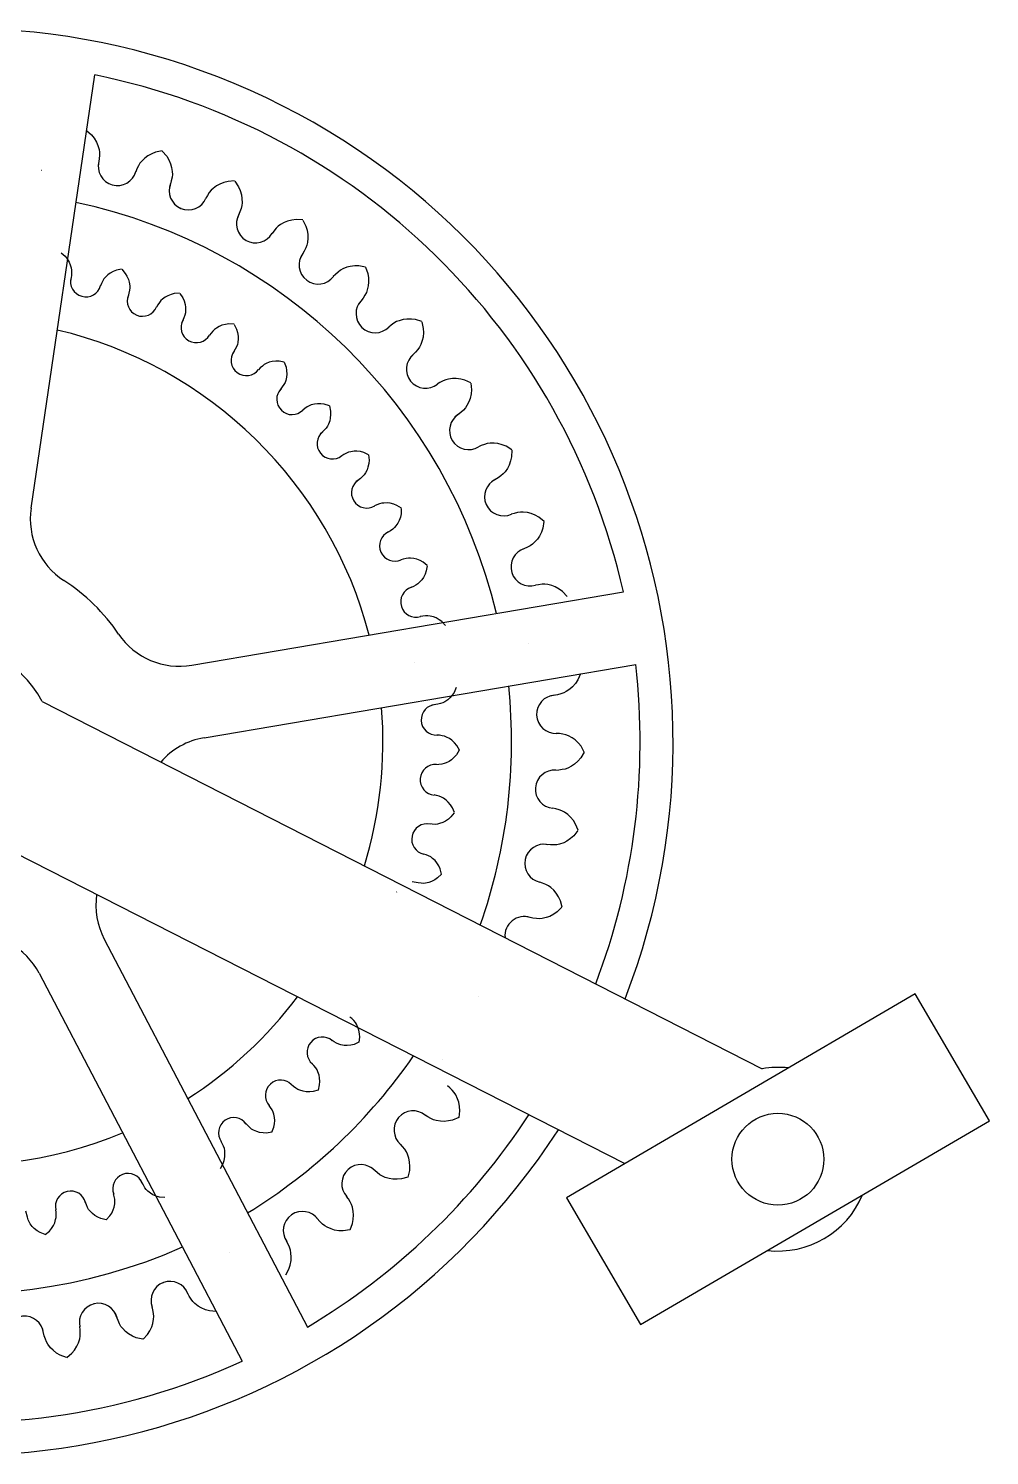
# Model space of a CAD drawing. Extents: x 114.3 to 126.2, y 82.6 to 92.3.
# Drawn here: x 119.62 to 126.16, y 82.57 to 92.28 of the extents above; entities that cross this region are included whole.
import ezdxf

# ---------------------------------------------------------------- set-up
doc = ezdxf.new("R2010")
doc.units = 0
doc.header["$LTSCALE"] = 8
doc.header["$MEASUREMENT"] = 0
for name, color, linetype in [('BLU', 5, 'CONTINUOUS'), ('RED', 1, 'CONTINUOUS'), ('WHI', 7, 'CONTINUOUS')]:
    doc.layers.add(name, color=color, linetype=linetype)

msp = doc.modelspace()

# ---------------------------------------------------------------- linework, layer by layer
at = {"layer": 'BLU'}
for points in [[(120.0192810386349, 91.5877894110602), (120.0532622406332, 91.55767675871205), (120.0708004599672, 91.53518260493249), (120.0867419442695, 91.50865555881832), (120.0964919472766, 91.48613492171701), (120.1041129702415, 91.45823709483626), (120.1076714919533, 91.43972286674776), (120.1074760331217, 91.41958488839674), (120.1056838392584, 91.39541401771113), (120.0985671090111, 91.34387880365945)], [(120.5333735509986, 91.44827148172102), (120.4888313100396, 91.43946905642832), (120.4623275820175, 91.42892730645043), (120.4351627327143, 91.41409875090251), (120.4153653131769, 91.39959689468512), (120.3946863985982, 91.37937929770764), (120.3822564088267, 91.36520414082077), (120.3722444939367, 91.34773021921006), (120.3615714577657, 91.32596949202932), (120.3535490318126, 91.30660614772046)], [(120.5339873237773, 91.44660210621521), (120.5639264577581, 91.4124679271982), (120.5785071179648, 91.38795302479973), (120.5909981784355, 91.35963715459202), (120.5978487154869, 91.33607210003669), (120.6019131195569, 91.30743908840233), (120.6031231331889, 91.28862484949937), (120.6004052576644, 91.26867016260994), (120.5955977824039, 91.24491450791128), (120.5820780946808, 91.1946776272295)], [(119.7109533992744, 91.31772751221656), (119.7111598527772, 91.31755537390057)], [(119.7114058494834, 91.31766372642507), (119.7111598527773, 91.31755537390056)], [(120.1942432089017, 91.21731342614585), (120.1944264598052, 91.21711676970679)], [(120.1946840969261, 91.21719343627665), (120.1944264598052, 91.21711676970679)], [(121.0265398299047, 91.24375144049506), (120.9812455813947, 91.24060104804455), (120.9536296115721, 91.23346422084848), (120.9248204544035, 91.22215725129254), (120.9033615789, 91.21025102114979), (120.8803117869351, 91.19278460119392), (120.8662031930967, 91.18027911046424), (120.8540801620475, 91.16419780161198), (120.8407639436523, 91.1439463503999), (120.8303779063692, 91.12574116843021)], [(121.0269395346717, 91.24201830238675), (121.0523644426074, 91.20440091309476), (121.0637575979652, 91.17825187673276), (121.0726012431189, 91.14859374061972), (121.0764442771529, 91.1243559035978), (121.0768879642481, 91.09543926690785), (121.0757303871624, 91.07662172897703), (121.0705329574656, 91.05716503088183), (121.0627860175646, 91.0341992330356), (121.0430765859173, 90.98605295134213)], [(120.6611369119256, 91.05711886054674), (120.6612940702536, 91.05690078737418)], [(120.661559284698, 91.05694455891177), (120.6612940702536, 91.05690078737416)], [(121.4901841873046, 90.97903397646127), (121.4448522486, 90.98158530042383), (121.4165595573181, 90.9779659480377), (121.3865604299024, 90.97035888213819), (121.3637785177183, 90.96123604643181), (121.3387213573559, 90.94679625937421), (121.3231566604034, 90.93615765386096), (121.3091137006367, 90.92172256961426), (121.2933643047361, 90.90329977185414), (121.2807784501352, 90.88653985881851)], [(121.4903635204767, 90.97726440837363), (121.5108732363811, 90.93675705750731), (121.5188992100241, 90.90938627310587), (121.5239559702938, 90.87885359761093), (121.524730894368, 90.85432522329124), (121.5215468672777, 90.82558099418023), (121.5180399551566, 90.80705692103577), (121.5104449378585, 90.78840505548662), (121.4998807071871, 90.76659129884396), (121.4742923611265, 90.72129491176234)], [(121.104271315741, 90.83967017941441), (121.1043999030127, 90.8394341286525)], [(121.1046685121903, 90.83944431485455), (121.1043999030127, 90.83943412865248)], [(119.8463408723249, 90.75556846751412), (119.8735258339234, 90.73147834563561), (119.8875564093907, 90.71348302261195), (119.9003095968325, 90.69226138572063), (119.9081095992382, 90.67424487603958), (119.9142064176101, 90.65192661453497), (119.9170532349796, 90.63711523206418), (119.9168968679143, 90.62100484938335), (119.9154631128236, 90.60166815283488), (119.9097697286258, 90.56043998159353)], [(120.2576148822158, 90.64395412404278), (120.2219810894486, 90.63691218380862), (120.2007781070309, 90.62847878382631), (120.1790462275883, 90.61661593938797), (120.1632082919584, 90.60501445441406), (120.1466651602955, 90.58884037683208), (120.1367211684782, 90.57750025132258), (120.1287116365663, 90.56352111403402), (120.1201732076294, 90.54611253228941), (120.113755266867, 90.53062185684233)], [(120.2581059004388, 90.64261862363813), (120.2820572076234, 90.61531128042452), (120.2937217357888, 90.59569935850575), (120.3037145841653, 90.57304666233958), (120.3091950138064, 90.55419461869532), (120.3124465370625, 90.53128820938784), (120.3134145479681, 90.51623681826547), (120.3112402475484, 90.50027306875391), (120.30739426734, 90.48126854499499), (120.2965785171615, 90.44107904044957)], [(121.9169946747142, 90.65829384216181), (121.8723399575684, 90.66650664663449), (121.8438167374699, 90.66646184840756), (121.813100743967, 90.6626746541379), (121.7893550794668, 90.65647908543674), (121.7626857170941, 90.64529365534521), (121.7459103815965, 90.63668971221253), (121.7301689589765, 90.62412850247304), (121.7122347629521, 90.60782489669079), (121.697647577479, 90.59277456642968)], [(121.9169508081002, 90.65651575124078), (121.9322218815015, 90.61375726392123), (121.9367540990309, 90.58559638510087), (121.9379442262863, 90.55467068875592), (121.9356388193852, 90.53023860425402), (121.9288772921187, 90.50212009638601), (121.9230763510611, 90.48418162372714), (121.9132035241217, 90.46662874178583), (121.8999886069083, 90.44631104231992), (121.8689248899376, 90.40457890093315)], [(121.5166579260837, 90.56839667834778), (121.5167559144012, 90.56814637265806)], [(121.5170236821848, 90.56812281288208), (121.5167559144012, 90.56814637265806)], [(119.9863106085383, 90.45918767958264), (119.9864572092611, 90.4590303544314)], [(119.9866633189578, 90.45909168768728), (119.9864572092611, 90.4590303544314)], [(120.6521479053407, 90.48033809106201), (120.6159125065327, 90.4778177771016), (120.5938197306746, 90.47210831534474), (120.5707724049397, 90.4630627397), (120.5536053045369, 90.4535377555858), (120.535165470965, 90.43956461962111), (120.5238785958943, 90.42956022703736), (120.5141801710549, 90.41669517995555), (120.5035271963388, 90.40049401898588), (120.4952183665122, 90.38592987341013)], [(120.6524676691542, 90.47895158057537), (120.6728075955028, 90.44885766914177), (120.6819221197891, 90.42793844005217), (120.688997035912, 90.40421193116174), (120.6920714631393, 90.38482166154421), (120.6924264128154, 90.36168835219225), (120.6915003511469, 90.34663432184759), (120.6873424073894, 90.33106896337144), (120.6811448554686, 90.31269632509444), (120.6653773101507, 90.27417929973967)], [(120.3598255709574, 90.33103202710336), (120.3599512976198, 90.3308575685653)], [(120.3601634691753, 90.33089258579538), (120.3599512976198, 90.33085756856529)], [(122.3002402357828, 90.28658930111558), (122.2569669717606, 90.30033406526573), (122.2286630510654, 90.30386452769282), (122.1977146010418, 90.30395693136902), (122.1733796675395, 90.30078633749253), (122.1455186949327, 90.29303166528146), (122.1277972779518, 90.28659807385229), (122.1106056441168, 90.27610883640132), (122.0907694809533, 90.26218154019942), (122.0744110132368, 90.2490781454117)], [(121.0230633912606, 90.26856411983498), (120.9867978402969, 90.27060517900503), (120.9641636872714, 90.26770969709614), (120.9401643853388, 90.26162404437652), (120.9219388555916, 90.25432577581141), (120.9018931273016, 90.24277394616533), (120.8894413697397, 90.23426306175473), (120.8782070019262, 90.22271499435737), (120.8656074852058, 90.20797675614928), (120.8555388015251, 90.19456882572078)], [(121.0232068577983, 90.26714846536487), (121.0396146305218, 90.2347425846718), (121.0460354094362, 90.21284595715066), (121.0500808176519, 90.1884198167547), (121.0507007569113, 90.16879711729896), (121.0481535352391, 90.14580173401015), (121.0453480055422, 90.13098247549458), (121.0392719917037, 90.11606098305526), (121.0308206071666, 90.09860997774113), (121.0103499303181, 90.06237286807584)], [(121.891793159761, 90.24757650250969), (121.8918590037898, 90.24731588936243)], [(121.8921217073216, 90.24725895516013), (121.8918590037898, 90.24731588936241)], [(122.2999738611855, 90.28483072891711), (122.3097654581337, 90.24049543203203), (122.3107324437716, 90.21198857267423), (122.308037168995, 90.18115757218476), (122.3026877887625, 90.15720708606825), (122.2924553946441, 90.13015774510951), (122.2844519089558, 90.11308777336599), (122.2724569727536, 90.09691069446629), (122.2567997761369, 90.07840947443493), (122.2207505816291, 90.04089971954224)], [(120.7143330940097, 90.1570730821975), (120.7144359638271, 90.15688424158796)], [(120.7146508511692, 90.1568923905496), (120.7144359638271, 90.15688424158796)], [(121.3645117811883, 90.01197201239542), (121.3287880074716, 90.01854225597356), (121.3059694313928, 90.01850641739202), (121.2813966365905, 90.0154766619763), (121.2624001049903, 90.01052020701536), (121.2410646150922, 90.00157186294214), (121.2276443466941, 89.99468870843599), (121.2150512085981, 89.9846397406444), (121.2007038517786, 89.97159685601859), (121.1890341034001, 89.95955659180972)], [(121.3644766878971, 90.01054953965858), (121.3766935466181, 89.97634274980295), (121.3803193206416, 89.95381404674666), (121.3812714224459, 89.9290734896707), (121.379427096925, 89.90952782206918), (121.3740178751119, 89.88703301577478), (121.3693771222658, 89.87268223764768), (121.3614788607143, 89.85863993209463), (121.3509069269436, 89.84238577252191), (121.326055953367, 89.80900005941248)], [(121.0442423822839, 89.94005428134419), (121.0443207729378, 89.93985403679241)], [(121.0445349871648, 89.93983518897163), (121.0443207729378, 89.93985403679241)], [(122.6338768590727, 89.86978235598032), (122.5926674933978, 89.88884231666657), (122.5650292418433, 89.89589236224624), (122.5343364108434, 89.89986290660707), (122.5097959847775, 89.89976728971475), (122.4811827861179, 89.89556567119733), (122.4627947649859, 89.89140389305174), (122.4444240422711, 89.88315204942984), (122.4229987401112, 89.87182070458917), (122.4051269729592, 89.86087089363821)], [(122.2237609100428, 89.88226917772171), (122.2237935713834, 89.88200236714192)], [(122.2240470676717, 89.88191295639972), (122.2237935713834, 89.88200236714191)], [(122.6333921773785, 89.86807103623856), (122.6375498785405, 89.82285812390445), (122.6349363823458, 89.79445485421046), (122.6283982116304, 89.76420477287172), (122.6200892209885, 89.741113598614), (122.6065473309858, 89.71556000882994), (122.5964675204172, 89.69962774165326), (122.5825396422615, 89.68508158799318), (122.5646870895853, 89.66868862268834), (122.5242209348728, 89.63599280553164)], [(121.6711082300432, 89.71460837955843), (121.6364896188254, 89.72560419087856), (121.6138464822692, 89.72842856082022), (121.5890877222503, 89.72850248376118), (121.5696197754485, 89.72596600865998), (121.547330997363, 89.71976227089114), (121.5331538637784, 89.71461539774779), (121.5194005567104, 89.70622400778703), (121.5035316261796, 89.6950821708255), (121.4904448520063, 89.68459945499532)], [(121.6708951303653, 89.71320152179966), (121.6787284079238, 89.67773328429159), (121.6795019964342, 89.65492779680535), (121.6773457766129, 89.63026299641378), (121.6730662724269, 89.61110260752056), (121.6648803571321, 89.58946313475357), (121.6584775685815, 89.57580715735875), (121.6488816196197, 89.56286549423899), (121.6363558623264, 89.54806451821392), (121.6075165067202, 89.51805671429976)], [(121.3443505692257, 89.68339814067372), (121.3444032444487, 89.68318965015591)], [(121.3446134072742, 89.68314410279407), (121.3444032444487, 89.6831896501559)], [(122.5073258471993, 89.47823581871982), (122.5073248107627, 89.47796701846974)], [(122.5075651020197, 89.47784654124843), (122.5073248107627, 89.47796701846973)], [(122.9126428957296, 89.4144463012693), (122.8741473247161, 89.43852087152577), (122.8476106140395, 89.44897931682769), (122.8176574463434, 89.45676538401675), (122.7932985448926, 89.45974625204406), (122.7643843674158, 89.45916394925423), (122.7456197322102, 89.45733961811973), (122.7263596378871, 89.45145530483023), (122.7036830865446, 89.44289861342794), (122.6845798684013, 89.43427507137355)], [(121.6099247694512, 89.39115228084333), (121.6099508985236, 89.3909388323795)], [(121.6101536955543, 89.39086730378574), (121.6099508985236, 89.39093883237949)], [(121.938017528675, 89.38116282345023), (121.9050500361352, 89.39641079199922), (121.8829394348915, 89.40205082846296), (121.8583851700917, 89.40522726395162), (121.8387528292389, 89.40515077043776), (121.8158622703113, 89.40178947562383), (121.8011518534056, 89.39846005310736), (121.7864552752338, 89.39185857820983), (121.7693150335058, 89.38279350233731), (121.7550176197843, 89.37403365357653)], [(121.9376297833197, 89.37979376765682), (121.9409559442493, 89.34362343778953), (121.9388651472935, 89.32090082203433), (121.9336346107212, 89.29670075696335), (121.9269874182077, 89.27822781755717), (121.9161539062055, 89.25778494572992), (121.9080900577507, 89.24503913198858), (121.8969477552261, 89.23340220906051), (121.8826657130852, 89.22028783681664), (121.8502927893151, 89.19413118309129)], [(122.9119475506585, 89.4128092225188), (122.9104057866033, 89.36743172937207), (122.9042530249721, 89.33957998587226), (122.893975069176, 89.31038788553748), (122.8828375058705, 89.28852018475061), (122.8661996836784, 89.2648653415171), (122.8542025128636, 89.2503220402781), (122.8385613437131, 89.23763621339029), (122.8187949803977, 89.2236100296675), (122.7745500409134, 89.1962437828149)], [(121.8367767191764, 89.06792559364183), (121.8367758900271, 89.06771055344176)], [(121.8369681230326, 89.0676141716647), (121.8367758900271, 89.06771055344174)], [(122.1610303580006, 89.0168939796814), (122.1302339011898, 89.03615363588658), (122.1090045326485, 89.04452039212812), (122.0850419984916, 89.05074924587936), (122.065554877331, 89.05313394030121), (122.0424235353495, 89.05266809806935), (122.0274118271851, 89.05120863316175), (122.0120037517266, 89.04650118253015), (121.9938625106526, 89.03965582940832), (121.9785799361379, 89.0327569957648)], [(122.7380159827781, 89.04184827293328), (122.7379812649096, 89.04158172215341)], [(122.7382045615985, 89.04143207845074), (122.7379812649096, 89.0415817221534)], [(122.1604740819437, 89.01558431668101), (122.1592406706996, 88.97928232216363), (122.1543184613946, 88.95700092736378), (122.1460960967577, 88.93364724709595), (122.1371860461133, 88.91615308646645), (122.1238757883596, 88.89722921187965), (122.1142780517078, 88.88559457088846), (122.1017651163874, 88.8754459093782), (122.085952025735, 88.86422496239996), (122.0505560741476, 88.84233196491789)], [(123.1321420388288, 88.92776205856983), (123.0969673606278, 88.95647156804212), (123.0719506906087, 88.97017347713631), (123.043209565564, 88.98165227622285), (123.0194163431554, 88.98766261910032), (122.9906571807127, 88.99070881530095), (122.9718118609403, 88.9912507019693), (122.9519661382018, 88.98782671814791), (122.9283959604377, 88.98217962431893), (122.9083625604648, 88.97601834957075)], [(123.1312469963878, 88.92622503852046), (123.1240300816555, 88.88139859473522), (123.1144350873143, 88.8545376160624), (123.10057943594, 88.82686387359239), (123.0867889459976, 88.80656451298088), (123.067317580011, 88.78518146730643), (123.0535922515005, 88.77225648855342), (123.0364844619363, 88.76163105150606), (123.015116015339, 88.75019285066146), (122.9677900602093, 88.72858775617362)], [(122.0213288276394, 88.71881555701259), (122.0213010533446, 88.7186023163887)], [(122.0214796906957, 88.71848260142656), (122.0213010533446, 88.71860231638868)], [(122.3366296724799, 88.62754658552183), (122.3084899299191, 88.65051419309967), (122.2884765939039, 88.66147572037502), (122.2654836938681, 88.67065875964424), (122.2464491159413, 88.67546703394622), (122.2234417859871, 88.67790399090673), (122.2083655301691, 88.67833750024141), (122.1924889519784, 88.6755983131843), (122.1736328097671, 88.67108063812111), (122.1576060897888, 88.66615161832257)], [(122.3359136385271, 88.62631696948233), (122.3301401067413, 88.59045581445415), (122.3224641112684, 88.56896703151588), (122.3113795901689, 88.54682803753988), (122.300347198215, 88.53058854905068), (122.2847701054257, 88.51348211251111), (122.2737898426173, 88.5031421295087), (122.2601036109659, 88.49464177987082), (122.2430088536881, 88.48549121919514), (122.2051480895844, 88.46820714360487)], [(122.9121931955333, 88.57998863264444), (122.9121253437544, 88.5797285349998)], [(122.912328124353, 88.57955208478637), (122.9121253437544, 88.57972853499979)], [(123.288912655761, 88.41740492912038), (123.25761359606, 88.45029661169389), (123.2345114945289, 88.46702589728879), (123.2074356768467, 88.48201640075412), (123.1845833668112, 88.49096143178417), (123.1564327685742, 88.49758808664144), (123.1378039661853, 88.5004876452362), (123.1176855939343, 88.4995779891532), (123.0935935055321, 88.4969295509406), (123.0729458624147, 88.49332771048199)], [(122.1606705978436, 88.34932784478153), (122.1606163164204, 88.34911976666581)], [(122.1607785408993, 88.34897860649507), (122.1606163164204, 88.3491197666658)], [(122.4620461660257, 88.21926088196227), (122.4370069182649, 88.24557422802107), (122.41852523704, 88.258957656497), (122.3968645828943, 88.27095005926927), (122.3785827348659, 88.27810608409331), (122.3560622562763, 88.28340740797913), (122.3411592143652, 88.28572705485493), (122.3250645165643, 88.28499932998852), (122.3057908458426, 88.28288057941845), (122.2892727313486, 88.27999910705157)], [(123.0271106067715, 88.09994070028226), (123.0270106911453, 88.09969115766808)], [(123.0271897576826, 88.09949068366915), (123.0270106911453, 88.09969115766808)], [(122.2526045268341, 87.96528949889178), (122.2525245943332, 87.96508986480043)], [(123.3792332158678, 87.89015740599044), (123.3610951505359, 87.84853404107722), (123.3451215468305, 87.82490312750336), (123.3248190163306, 87.80154456691838), (123.3064135342887, 87.78531250343612), (123.2822361498539, 87.76944357727234), (123.26572771627, 87.76033801089281), (123.2465149606335, 87.75430092574547), (123.2229732782025, 87.74853619358696), (123.1717611864692, 87.73937934931261)], [(122.5343026141111, 87.79746286345832), (122.5197921618456, 87.76416417152774), (122.5070132788813, 87.74525944066866), (122.4907712544814, 87.72657259220067), (122.4760468688478, 87.71358694141486), (122.4567049613, 87.70089180048384), (122.4434982144329, 87.69360734738021), (122.4281280099238, 87.68877767926234), (122.4092946639789, 87.68416589353554), (122.3683249905922, 87.67684041811606)], [(122.2956807616323, 87.57275703347139), (122.2955764386368, 87.57256899175329)], [(122.2956984614285, 87.57239192280153), (122.2955764386368, 87.57256899175329)], [(123.0809559002692, 87.60927511850677), (123.0808254965248, 87.60904006635916)], [(123.0809780250144, 87.60881873016945), (123.0808254965248, 87.60904006635914)], [(122.5552417238417, 87.37182730742003), (122.5375329931556, 87.40354097902588), (122.5229602712494, 87.42110014970426), (122.504962515677, 87.43810257472637), (122.4890346565284, 87.44958029059491), (122.468540085825, 87.46031567892175), (122.4546821231001, 87.4662686856367), (122.4389120920119, 87.46956641216521), (122.4197170272574, 87.47230739303744), (122.4030012666672, 87.4736243354533)], [(123.405407103031, 87.35811296094259), (123.3832711896733, 87.39775505044989), (123.3650552872906, 87.41970401379787), (123.3425580928251, 87.4409570450755), (123.3226482688894, 87.45530418991117), (123.2970300555101, 87.46872342531972), (123.279707602104, 87.47616468371342), (123.2599950632437, 87.48028684187405), (123.2360012323007, 87.48371306796435), (123.2151065315628, 87.48535924598416)], [(122.5541233204548, 87.37094762901842), (122.5355538547063, 87.33973014912246), (122.5205063460029, 87.32257610643602), (122.5020503116729, 87.30607227478737), (122.4858144986152, 87.29503447460034), (122.4650339847221, 87.28486362246367), (122.4510183929364, 87.27929185373827), (122.4351640691584, 87.27642666642774), (122.415901219754, 87.27421169015494), (122.3743364789573, 87.27207883994079)], [(123.4040090987974, 87.35701336294056), (123.3807972666118, 87.31799151307062), (123.3619878807325, 87.29654895971257), (123.3389178378201, 87.27591917015175), (123.3186230714978, 87.26212191991797), (123.2926474291315, 87.24940835474713), (123.2751279393994, 87.24244364384037), (123.2553100346769, 87.23886215970221), (123.2312314729214, 87.23609343936123), (123.1792755469255, 87.23342737659353)], [(122.2892199642826, 87.17792091998757), (122.2890928960285, 87.17774743617296)], [(122.2891917640098, 87.17755646995172), (122.2890928960285, 87.17774743617295)], [(123.0728799035822, 87.115729976652), (123.0727210682645, 87.11551312188375)], [(123.0728446532411, 87.11527441410719), (123.0727210682645, 87.11551312188374)], [(122.5215510384927, 86.94604397014018), (122.5079567234479, 86.97972706245221), (122.4956996594464, 86.99897422018346), (122.4799747904589, 87.01809829290868), (122.4656110664809, 87.03148179365022), (122.4466236025214, 87.04470118105037), (122.4336210235528, 87.05234410980822), (122.4183886585992, 87.05759234176774), (122.3996884886595, 87.06271748872128), (122.3832695934857, 87.0661190869791)], [(122.520331201112, 86.94531140137842), (122.4979955734483, 86.91666745182347), (122.4809167472069, 86.90153462681016), (122.4605377656335, 86.88747408726486), (122.4430465736222, 86.87855821037923), (122.4211551745016, 86.87107204745088), (122.4065517720524, 86.8673008332249), (122.3904633611625, 86.86644531243716), (122.3710747949405, 86.86666207711741), (122.3295704875258, 86.86975548843053)], [(123.3632937463448, 86.82588378934277), (123.3463008525388, 86.8679876547328), (123.3309795225369, 86.89204660189687), (123.3113234363025, 86.91595169280339), (123.29336878133, 86.9326810687303), (123.2696344513806, 86.9492053029805), (123.2533812276699, 86.9587589639278), (123.2343407714779, 86.96531925387723), (123.2109655590533, 86.97172568756913), (123.190441940086, 86.97597768539141)], [(123.3617689496189, 86.82496807839057), (123.3338494150393, 86.78916314144688), (123.3125008822375, 86.77024711018025), (123.2870271552707, 86.75267143574862), (123.2651631652566, 86.74152658964157), (123.2377989163559, 86.73216888598114), (123.2195446632944, 86.72745486819866), (123.1994341496819, 86.726385467214), (123.1751984419046, 86.7266564230643), (123.1233180576361, 86.7305231872057)], [(122.233324025419, 86.78700795981366), (122.2331762158485, 86.78685176984592)], [(122.2332503698122, 86.78664991800659), (122.2331762158485, 86.78685176984591)], [(122.4347612118016, 86.52784062418587), (122.4254957028673, 86.56296193471704), (122.4157475979918, 86.58359354032605), (122.4025436061666, 86.60453766270332), (122.3899705418667, 86.61961588251623), (122.3727896283005, 86.63511079135353), (122.3608474915258, 86.6443231086021), (122.3463930162016, 86.65143907823952), (122.3284826539275, 86.65886756464525), (122.3126195599551, 86.66430017350851)], [(123.0030099800026, 86.62708877643462), (123.0028252180396, 86.62689353897494)], [(123.0029179104941, 86.62664122417577), (123.0028252180395, 86.62689353897493)], [(122.4334591779913, 86.52726671811092), (122.4077096346032, 86.50164803109254), (122.388868834116, 86.48877507744274), (122.3668882940124, 86.47737957310878), (122.3484175695943, 86.4707262282291), (122.3257605256876, 86.46604281577046), (122.3107996169552, 86.46413163034507), (122.2947308428038, 86.46529926815404), (122.2755223290359, 86.46794435527879), (122.2347330027245, 86.47621524317489)], [(122.1288744573878, 86.40618308385163), (122.1287082375462, 86.40604665093983)], [(122.12875650804, 86.4058370968065), (122.1287082375462, 86.40604665093983)], [(123.2548064629809, 86.30312960689989), (123.2432245768129, 86.34703124506383), (123.2310394457186, 86.3728207520751), (123.2145344559371, 86.39900090504669), (123.1988181255623, 86.41784867981283), (123.1773419836044, 86.43721731585946), (123.1624143126362, 86.44873271242015), (123.1443462184808, 86.45762767446695), (123.1219582656382, 86.46691328247411), (123.1021293981728, 86.47370404355317)], [(123.2531789207179, 86.3024122243062), (123.2209919914829, 86.27038886553322), (123.1974409908739, 86.25429767347096), (123.1699653157443, 86.2400532930535), (123.1468769102218, 86.2317366119539), (123.1185556053384, 86.22588234638063), (123.0998544694228, 86.22349336459887), (123.0797685017336, 86.22495291186009), (123.0557578595237, 86.22825927076603), (123.0047712016345, 86.23859788063616)], [(122.8724480199636, 86.15105768148209), (122.8722402451617, 86.15088714034233)], [(122.8723005832789, 86.15062519767567), (122.8722402451617, 86.15088714034233)], [(122.6832530635689, 85.69514398652906), (122.6830255526609, 85.69500083124493)], [(122.6830525848726, 85.69473339170308), (122.6830255526609, 85.69500083124493)], [(121.8735288038409, 85.38344544827342), (121.8778429682329, 85.41951127829071), (121.8763744101237, 85.44228257679887), (121.8718076946863, 85.46661664288715), (121.8656682180686, 85.48526447078955), (121.8553978650132, 85.50599598879873), (121.8476856272153, 85.51895757851523), (121.8368657590826, 85.53089488702146), (121.8229477336216, 85.5443949631078), (121.8101984785604, 85.55528566945866)], [(121.5441003317697, 85.38265728201233), (121.5441325930212, 85.38286989007193)], [(121.5443373646259, 85.38293555258039), (121.5441325930212, 85.38286989007194)], [(121.8721069345031, 85.38339115451387), (121.8387347468395, 85.36905054086637), (121.8164781632671, 85.36401733251044), (121.7918462089961, 85.36151363702932), (121.7722233041471, 85.36212704057182), (121.7494332383666, 85.3661131279474), (121.7348193829398, 85.36984363051359), (121.7203088507229, 85.37684458298907), (121.7034229478073, 85.38637504833932), (121.6685427082348, 85.40908067792523)], [(122.4381584692613, 85.2661554923747), (122.4381651692692, 85.26642421111036)], [(122.4384088283005, 85.26653772289454), (122.4381651692692, 85.26642421111038)], [(121.5960033005164, 85.05878238048008), (121.6048036935309, 85.09402311248198), (121.6062007159156, 85.11679891163644), (121.604719877582, 85.1415134575579), (121.6009660051411, 85.16078372222434), (121.593374985076, 85.18263898258007), (121.5873480785279, 85.19646496599148), (121.5781096697623, 85.20966423431443), (121.5659934002786, 85.2248022494044), (121.5547096443442, 85.23720498464516)], [(121.269073686917, 85.09928876477818), (121.2691323406345, 85.09949565295275)], [(121.2693437272485, 85.09953513300538), (121.2691323406345, 85.09949565295278)], [(121.5945858382306, 85.05890672232483), (121.5596794447548, 85.04886183289027), (121.5369675327132, 85.0466578024728), (121.5122160125083, 85.04726105185615), (121.4928247199746, 85.05032902064515), (121.4707139498899, 85.05714002916861), (121.4566828850275, 85.0626727173633), (121.443164224703, 85.07143711716091), (121.4276059562152, 85.08300879675933), (121.395846527726, 85.10990703888724)], [(122.5532659530299, 84.87263563700932), (122.55865865852, 84.91771792453093), (122.5568229608835, 84.94618204766614), (122.5511145665867, 84.97659963027648), (122.5434402208146, 84.99990941515448), (122.5306022794954, 85.02582381266595), (122.5209619822479, 85.04202579981157), (122.5074371470821, 85.05694743544437), (122.490039615256, 85.0738225305523), (122.4741030464294, 85.08743591349086)], [(121.2799750965731, 84.77146254667664), (121.2931229307551, 84.80532241326766), (121.2973635017561, 84.82774352511017), (121.2989918942314, 84.8524487877119), (121.2976828267783, 84.87203758555708), (121.2928908546245, 84.89467191774789), (121.2886443272428, 84.90914425083653), (121.2811330730694, 84.92339731862992), (121.2710096403704, 84.93993453718254), (121.2613693351346, 84.95365370276939)], [(120.9607002167501, 84.85262467165623), (120.9607843379294, 84.85282257719568)], [(120.9609990058596, 84.85283525216843), (120.9607843379295, 84.8528225771957)], [(122.141480362941, 84.87165042918295), (122.1415206895053, 84.87191618925746)], [(122.1417766540113, 84.87199826739304), (122.1415206895054, 84.87191618925748)], [(122.5514886163577, 84.87256776980988), (122.5097733817782, 84.85464200275051), (122.4819526523128, 84.8483504923056), (122.4511627094739, 84.84522087295419), (122.4266340784128, 84.84598762738231), (122.3981464961871, 84.8509702366018), (122.3798791769036, 84.85563336480952), (122.3617410116325, 84.86438455540387), (122.340633632988, 84.8762976370917), (122.2970333335223, 84.90467967407409)], [(121.2785843955663, 84.77176356318054), (121.2426942909555, 84.76617281186583), (121.2198852308649, 84.7668327182631), (121.1954044909856, 84.77053339890782), (121.1765506230342, 84.77600754924279), (121.1554678486979, 84.78553606524102), (121.1422408526745, 84.7927836852663), (121.1299272615914, 84.80317331256563), (121.1159419907195, 84.81660371411236), (121.0878042384731, 84.84727036743568)], [(120.9304281455733, 84.52601715227875), (120.9477160717235, 84.55796216313584), (120.9547333150029, 84.57967499333891), (120.9594452575651, 84.60398135587147), (120.9606016398754, 84.6235797598516), (120.9586842878964, 84.64663620693773), (120.9562851099547, 84.66152665236545), (120.9506194673386, 84.67660874023579), (120.9426485240056, 84.69428436043563), (120.9348037028409, 84.70910359693185)], [(122.2063590738744, 84.46680680226764), (122.2173595651425, 84.51085771727001), (122.2191058431233, 84.5393274662131), (122.2172547952063, 84.57022064861492), (122.2125624546553, 84.59430847944796), (122.2030736795739, 84.62162755489264), (122.1955400463888, 84.6389100341569), (122.1839920354318, 84.65540911956059), (122.1688466985771, 84.67433163842306), (122.1547420036591, 84.68983505747399)], [(120.2638149390785, 84.48432971919246), (120.2639456345426, 84.48450048707889)], [(120.2641567104225, 84.48445937810074), (120.2639456345426, 84.48450048707889)], [(121.7976970568751, 84.51743978264027), (121.797770374022, 84.51769839285849)], [(121.7980346072895, 84.51774774292426), (121.797770374022, 84.51769839285852)], [(122.2045872460172, 84.46696222957358), (122.1609542541724, 84.45440611778038), (122.1325643641204, 84.45165107975853), (122.1016249638642, 84.45240514148773), (122.0773858481971, 84.45624010247398), (122.0497473855912, 84.46475386312831), (122.0322085545132, 84.47166972337166), (122.0153102291076, 84.48262522311867), (121.9958623934978, 84.4970898226167), (121.9561631078864, 84.53071262527659)], [(119.8862934287017, 84.36850709125972), (119.8864444964845, 84.36866013210523)], [(119.8866487556468, 84.36859289246112), (119.8864444964845, 84.36866013210523)], [(120.5516028619262, 84.32695443057143), (120.5154499476354, 84.33046482905594), (120.493521588158, 84.33677638586053), (120.4707302775909, 84.346448915256), (120.4538301044002, 84.3564398513854), (120.4357793297566, 84.37091208430265), (120.4247702939424, 84.38122142716597), (120.415427352207, 84.39434691079558), (120.4052214593818, 84.41083336701604), (120.3855941929187, 84.4475341454644)], [(120.1520877040137, 84.17630336284392), (120.1166598358436, 84.18431724243872), (120.0956954358535, 84.19332738293281), (120.0742961309635, 84.2057801501955), (120.0587814170177, 84.21781045816316), (120.0426868298721, 84.23443093515564), (120.0330567068705, 84.24603878382824), (120.0254324963267, 84.26023175019773), (120.017373380883, 84.27786734333583), (120.0025007085155, 84.31673867395598)], [(120.1532699335429, 84.17551153359067), (120.1779591288485, 84.2021536007853), (120.1901556738196, 84.22143916506108), (120.2007643285972, 84.24381008605428), (120.2067583059053, 84.26250518954815), (120.2106350962887, 84.28531410199855), (120.2120143961271, 84.30033338799316), (120.2102775128229, 84.31635063236193), (120.2069527393252, 84.33545323344809), (120.2030397718951, 84.35175782406941)], [(121.8113238189453, 84.10765701001334), (121.8277586116728, 84.14998184325212), (121.8330593254239, 84.17800823305525), (121.8350948160182, 84.20888981130742), (121.8334584817018, 84.23337580861389), (121.8274685165095, 84.2616687238524), (121.8221603572824, 84.2797591402132), (121.8127712895656, 84.29757547495494), (121.8001169986918, 84.31824699814571), (121.7880666171472, 84.33539595512927)], [(119.7368412569925, 84.0769127503819), (119.7026971535878, 84.0893037274185), (119.6830273341963, 84.10087035630407), (119.6633575148049, 84.11590697385535), (119.649472936411, 84.12978692851803), (119.635588358017, 84.14829353473498), (119.6274890206205, 84.16101682650911), (119.6217037796231, 84.17605344406039), (119.6159185386256, 84.19456005027732), (119.6060350112816, 84.23498890896477)], [(119.7379149217681, 84.07597899228908), (119.7657485718247, 84.09931660214453), (119.7802660655275, 84.11692146156615), (119.7935948877595, 84.13778636415839), (119.8018847185388, 84.15558280661935), (119.8085896540236, 84.17772597330779), (119.8118404933504, 84.19245395563746), (119.8121247989193, 84.2085625884511), (119.8112204330174, 84.22793126443537), (119.8093818275687, 84.24459771335053)], [(121.4122302191665, 84.20910966623782), (121.4123353706407, 84.20935704816215)], [(121.4126037055533, 84.20937289187809), (121.4123353706407, 84.20935704816216)], [(121.8095854426867, 84.10803328064321), (121.7647228119232, 84.10104484149983), (121.73621148681, 84.10186972449642), (121.7056105619608, 84.1064955753023), (121.6820432270217, 84.11333826322104), (121.6556897591012, 84.12524890821881), (121.6391560140721, 84.13430843325041), (121.6237640252182, 84.14729546737459), (121.6062824366282, 84.164083469308), (121.5711102463203, 84.20241678596214)], [(121.3743901301954, 83.80085026701599), (121.3960000378833, 83.84078153058735), (121.4047715919824, 83.86792256834119), (121.4106615201853, 83.89830552150688), (121.4121069980732, 83.92280352648204), (121.4097103080993, 83.9516240853397), (121.4067113356723, 83.97023714212436), (121.3996292824022, 83.98908975196228), (121.3896656032359, 84.01118427721208), (121.3798595767799, 84.02970832283236)], [(120.9911588921127, 83.95152263009881), (120.9912942196126, 83.9517548823685)], [(120.9915624243684, 83.95173696986971), (120.9912942196126, 83.95175488236852)], [(120.541123622077, 83.74874097565812), (120.5412869914071, 83.74895443551615)], [(120.5415508362569, 83.74890304929346), (120.5412869914071, 83.74895443551615)], [(120.9008585256367, 83.55202186488184), (120.8556673827732, 83.55640986298746), (120.8282569334264, 83.5642993089932), (120.7997677952175, 83.57638997073755), (120.7786425787291, 83.5888786408993), (120.7560791104246, 83.60696893204585), (120.7423178156568, 83.619855610625), (120.7306391384876, 83.636262465162), (120.7178817724562, 83.65687053543759), (120.6933476893773, 83.70274650849804)], [(120.0692217341061, 83.6039626907422), (120.0694105688344, 83.60415399179908)], [(120.0696658927874, 83.60406994224394), (120.0694105688344, 83.60415399179908)], [(120.401464578246, 83.36370803022245), (120.3571797430334, 83.37372537971595), (120.3309742430458, 83.38498805533355), (120.3042251119332, 83.40055401441191), (120.284831719501, 83.41559189937149), (120.2647134855689, 83.43636749561209), (120.252675831817, 83.45087730645284), (120.2431455686372, 83.4686185144147), (120.2330716743326, 83.49066300583732), (120.2144808338733, 83.53925216911252)], [(120.4029423651575, 83.36271824365588), (120.4338038592895, 83.39602082764917), (120.4490495405034, 83.4201277829939), (120.4623103589754, 83.4480914342354), (120.4698028306105, 83.47146031360273), (120.4746488185897, 83.49997145416573), (120.4763729433877, 83.51874556165899), (120.4742018392575, 83.53876711711996), (120.4700458723854, 83.56264536847766), (120.4651546630978, 83.5830261067543)], [(119.8824065194696, 83.23946976464491), (119.8397263902136, 83.25495848594066), (119.8151391159743, 83.26941677204763), (119.790551841735, 83.28821254398672), (119.7731961187426, 83.30556248731509), (119.7558403957501, 83.32869574508626), (119.7457162240046, 83.34459985980394), (119.7384846727577, 83.36339563174302), (119.7312531215108, 83.38652888951418), (119.7188987123309, 83.4370649628735)], [(119.883748600439, 83.2383025670289), (119.9185406630097, 83.2674745793482), (119.9366875301383, 83.28948065362523), (119.9533485579283, 83.31556178186553), (119.9637108464024, 83.33780733494173), (119.9720920157584, 83.36548629330227), (119.9761555649168, 83.38389627121437), (119.976510946878, 83.40403206223142), (119.9753804895006, 83.42824290721175), (119.9730822326898, 83.4490759683557)]]:
    msp.add_lwpolyline(points, dxfattribs=at)
for centre, radius, start, end in [((120.2286162468621, 91.34274293903606), 0.1300540981359013, 164.775405843542, 344.550455070224), ((120.7109593946499, 91.17725124026882), 0.1300540981359013, 157.5754058435419, 337.350455070224), ((121.1687575129141, 90.95261086657653), 0.1300540981359013, 150.3754058435419, 330.150455070224), ((121.594790851854, 90.67236453084593), 0.1300540981359013, 143.1754058435419, 322.950455070224), ((120.0138090389066, 90.5595312898948), 0.104043278508721, 164.775405843542, 344.550455070224), ((120.3996835571368, 90.42713793088102), 0.104043278508721, 157.5754058435419, 337.350455070224), ((121.9823406112147, 90.34093188520255), 0.1300540981359013, 135.9754058435419, 315.7504550702239), ((120.7659220517481, 90.2474256319272), 0.104043278508721, 150.3754058435419, 330.150455070224), ((121.1067487229001, 90.02322856334271), 0.104043278508721, 143.1754058435419, 322.950455070224), ((122.3252948997802, 89.96353982045643), 0.1300540981359013, 128.7754058435419, 308.5504550702239), ((121.4167885303887, 89.75808244682801), 0.104043278508721, 135.9754058435419, 315.7504550702239), ((122.6182451235487, 89.54614003491176), 0.1300540981359013, 121.5754058435419, 301.3504550702239), ((121.691151961241, 89.45616879503112), 0.104043278508721, 128.7754058435419, 308.5504550702239), ((121.9255121402558, 89.12224896659538), 0.104043278508721, 121.5754058435419, 301.3504550702239), ((122.8565712824914, 89.09531517252906), 0.1300540981359013, 114.3754058435419, 294.1504550702239), ((122.1161730674101, 88.7615890766892), 0.104043278508721, 114.3754058435419, 294.1504550702239), ((123.0365148307126, 88.61817501069787), 0.1300540981359013, 107.1754058435419, 286.9504550702239), ((122.260127905987, 88.37987694722426), 0.104043278508721, 107.1754058435419, 286.9504550702239), ((122.3996106883907, 87.57761235294508), 0.104043278508721, 92.77540584354189, 272.550455070224), ((123.2108683087173, 87.6153442678489), 0.1300540981359013, 92.77540584354189, 272.550455070224), ((122.3929389054158, 87.16971208003228), 0.104043278508721, 85.57540584354189, 265.3504550702239), ((123.2025285799987, 87.1054689267079), 0.1300540981359013, 85.57540584354189, 265.3504550702239), ((122.3351962712666, 86.7658644187392), 0.104043278508721, 78.3754058435419, 258.150455070224), ((123.1303502873121, 86.60065935009153), 0.1300540981359013, 78.3754058435419, 258.150455070224), ((122.9954717254504, 86.10887668658162), 0.1300540981359013, 71.1754058435419, 185.7952360923392), ((121.6234227155771, 85.315329997571), 0.104043278508721, 49.57540584354191, 229.350455070224), ((121.3393322437695, 85.02255064522774), 0.104043278508721, 42.37540584354191, 222.150455070224), ((121.0207869272358, 84.76768592298313), 0.104043278508721, 35.17540584354192, 214.9504550702239), ((122.2406333427003, 84.78749132363129), 0.1300540981359013, 49.57540584354191, 229.350455070224), ((120.3008905072391, 84.38711652024956), 0.104043278508721, 20.77540584354191, 200.550455070224), ((121.8855202529408, 84.42151713320222), 0.1300540981359013, 42.37540584354191, 222.150455070224), ((119.9108926003648, 84.26741364658287), 0.104043278508721, 13.57540584354192, 193.350455070224), ((121.4873386072736, 84.10293623039645), 0.1300540981359013, 35.17540584354192, 214.9504550702239), ((120.5874680822778, 83.62722447697949), 0.1300540981359013, 20.77540584354191, 200.550455070224), ((120.0999706986849, 83.47759588489613), 0.1300540981359013, 13.57540584354192, 193.350455070224), ((119.5975639422906, 83.39024678239306), 0.1300540981359013, 6.375405843541915, 186.150455070224)]:
    msp.add_arc(centre, radius, start, end, dxfattribs=at)
at = {"layer": 'RED'}
msp.add_circle((124.7227254896384, 84.58797757346478), 0.3125, dxfattribs=at)
at = {"layer": 'WHI'}
for p, q in [((119.6411357038962, 89.01805356518776), (120.0742467336775, 91.96515586243699)), ((120.7346910848082, 87.948643266299), (123.671390597449, 88.44743489315762)), ((120.8184158597153, 87.4557029432712), (123.7551153723565, 87.95449457012988)), ((119.715765493627, 87.70181388874224), (124.6157333422766, 85.2037516232599)), ((119.2615723544486, 86.81091064353362), (123.6804356298373, 84.55812124867738)), ((120.1392734233561, 86.08520401600944), (121.5211425071323, 83.44637189746247)), ((119.6963316952927, 85.85325008622995), (121.0782007790688, 83.21441796768312))]:
    msp.add_line(p, q, dxfattribs=at)
msp.add_lwpolyline([(123.7877143893641, 83.46264240456453), (126.1621828647628, 84.8498696604019), (125.6577365899128, 85.71331274236505), (123.2832681145142, 84.3260854865277)], close=True, dxfattribs=at)
for centre, radius, start, end in [((119.1545802070845, 87.42668469332983), 4.85411627460441, 338.8992276172504, 327.0747095938051), ((119.1545802070845, 87.42668469332983), 4.630713451829434, 12.73431600689122, 78.54481093455513), ((119.1545802070845, 87.42668469332983), 3.755713451829434, 13.45629344267198, 77.82283349877447), ((119.1545802070845, 87.42668469332983), 2.880713451829434, 14.6181864390513, 76.66094050239516), ((120.135822188553, 88.94535362091075), 0.5, 171.6395634707219, 237.1326994196287), ((119.1545802070845, 87.42668469332983), 1.308090467259207, 34.14642752181437, 57.1326994196292), ((120.6509663099006, 88.44158358932673), 0.5, 214.1464275218145, 279.6395634707237), ((119.1545802070845, 87.42668469332983), 0.625, 26.11707095968352, 279.8568662513724), ((119.1545802070845, 87.42668469332983), 4.630713451829434, 339.1855489256918, 6.544810934555084), ((119.1545802070845, 87.42668469332983), 3.755713451829434, 340.63749808415, 5.82283349877466), ((119.1545802070845, 87.42668469332983), 2.880713451829434, 342.9823105457235, 4.660940502395278), ((120.902140634623, 86.9627626202435), 0.5, 99.63956347072238, 139.1500329866415), ((120.5822151514196, 86.31715794578894), 0.5, 171.6427595515014, 207.6395634707244), ((119.2533899672292, 85.62129615645046), 0.5, 27.63956347072291, 93.13269941962544), ((119.1545802070845, 87.42668469332983), 2.880713451829434, 302.6181864390515, 322.9916266653335), ((119.1545802070845, 87.42668469332983), 3.755713451829434, 301.4562934426722, 325.3364391269061), ((119.1545802070845, 87.42668469332983), 2.880713451829434, 230.6181864390503, 292.6609405023954), ((124.7227254896384, 84.58797757346478), 0.625, 83.42470410480536, 99.85686625119439), ((119.1545802070845, 87.42668469332983), 4.630713451829434, 300.7343160068914, 326.7883882853638), ((119.1545802070845, 87.42668469332983), 3.755713451829434, 229.4562934426716, 293.8228334987747), ((124.7227254896384, 84.58797757346478), 0.625, 263.4247041053352, 337.1644993968896), ((119.1545802070845, 87.42668469332983), 4.630713451829434, 228.7343160068914, 294.5448109345551)]:
    msp.add_arc(centre, radius, start, end, dxfattribs=at)

doc.saveas('drawing.dxf')
